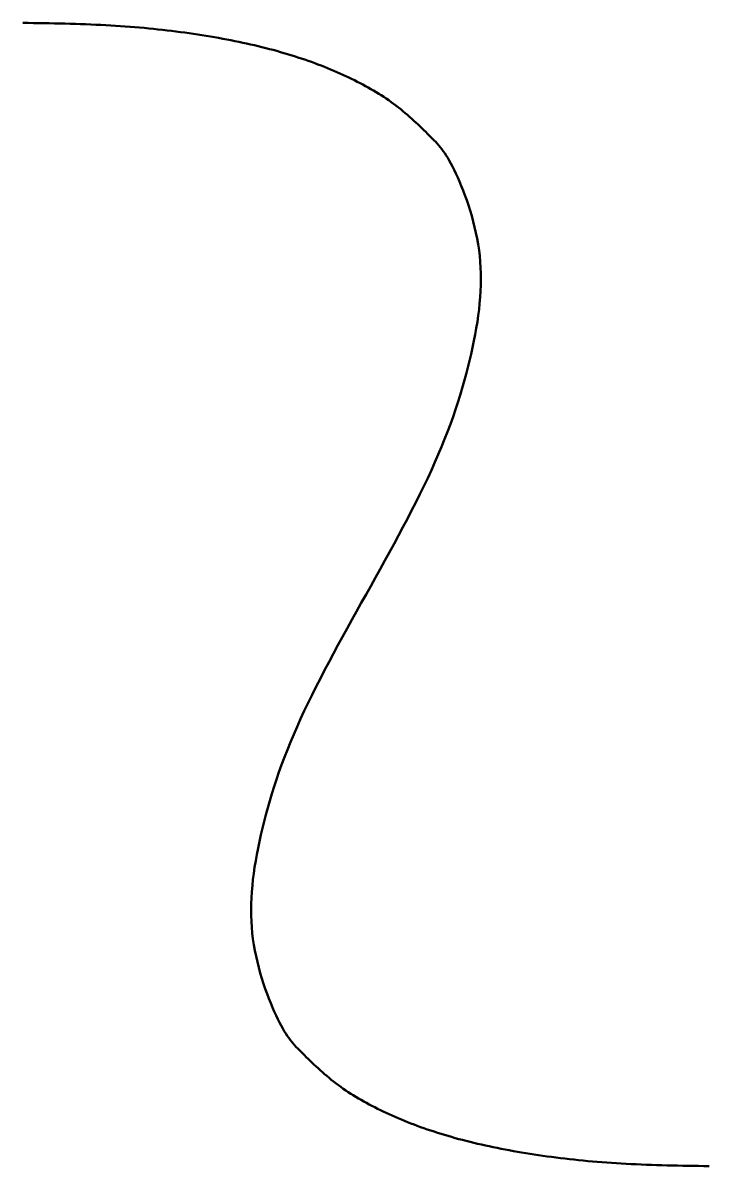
# Model space of a CAD drawing. Header units: millimetres. Extents: x 80 to 110, y 10 to 60.
import ezdxf

# ---------------------------------------------------------------- set-up
doc = ezdxf.new("R2010")
doc.units = ezdxf.units.MM
doc.layers.get('0').update_dxf_attribs({"linetype": 'CONTINUOUS', "lineweight": 50})

msp = doc.modelspace()

# ---------------------------------------------------------------- linework, layer by layer
msp.add_open_spline([(80, 60), (110, 60), (80, 10), (110, 10)], degree=2)

doc.saveas('drawing.dxf')
